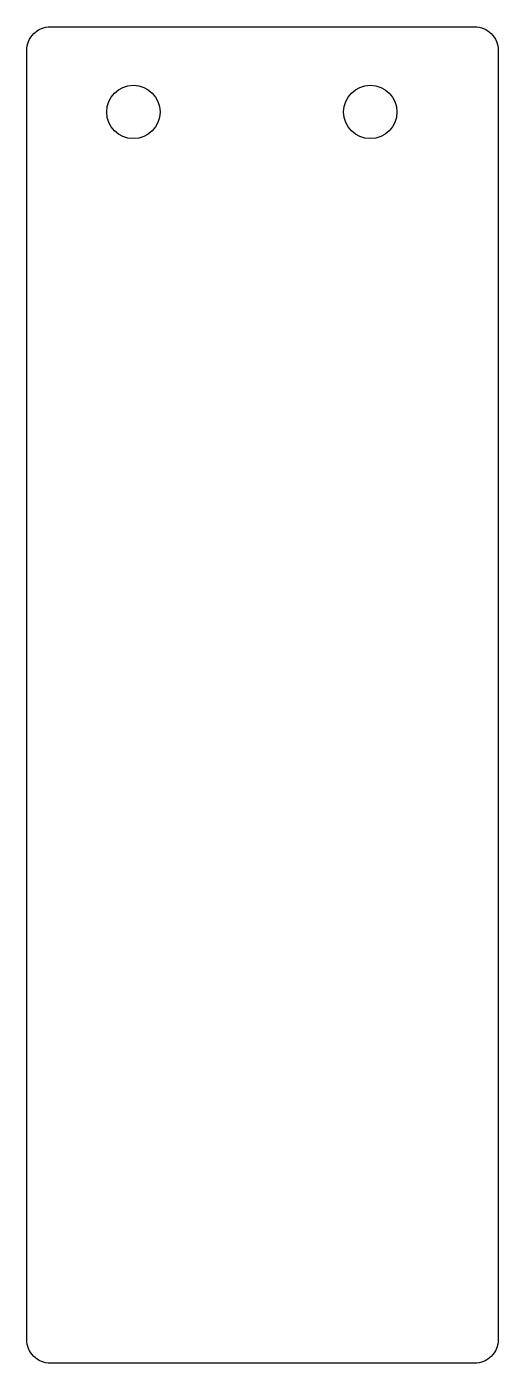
# Model space of a CAD drawing. Header units: millimetres. Extents: x -9.9 to 9.9, y -28.2 to 28.2.
import ezdxf

# ---------------------------------------------------------------- set-up
doc = ezdxf.new("R2010")
doc.units = ezdxf.units.MM
doc.layers.get('0').update_dxf_attribs({"linetype": 'CONTINUOUS'})

msp = doc.modelspace()

# ---------------------------------------------------------------- linework, layer by layer
msp.add_lwpolyline([(-8.95, -28.225, -0.414214), (-9.95, -27.225), (-9.95, 27.225, -0.414214), (-8.95, 28.225), (8.95, 28.225, -0.414214), (9.95, 27.225), (9.95, -27.225, -0.414214), (8.95, -28.225)], format="xyb", close=True)
for centre in [(-5.45, 24.625), (4.55, 24.625)]:
    msp.add_circle(centre, 1.125)

doc.saveas('drawing.dxf')
